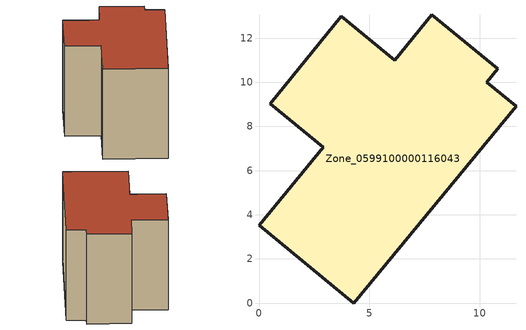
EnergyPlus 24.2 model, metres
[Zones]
Zone_0599100000116043
 floor ground (C_G): 2.91,7.05 0.51,9.02 3.73,12.99 6.15,11 7.83,13.05 10.81,10.62 10.31,10.01 11.64,8.93 4.29,0 0,3.52 z0
 wall outside (C_F): 10.31,10.01 10.81,10.62 7.83,13.05 6.15,11 3.73,12.99 0.51,9.02 2.91,7.05 0,3.52 4.29,0 11.64,8.93 10.31,10.01 z0:8.45
 roof outside (C_R): 4.29,0 11.64,8.93 10.31,10.01 10.81,10.62 7.83,13.05 6.15,11 3.73,12.99 0.51,9.02 2.91,7.05 0,3.52 z8.45
[BUILDING]
Pand.0599100000116043: North Axis=0; Terrain=City; Loads Convergence Tolerance Value=0.04; Temperature Convergence Tolerance Value=0.4; Solar Distribution=FullExterior; Maximum Number of Warmup Days=25; Minimum Number of Warmup Days=1
[Site:Location]
Rotterdam.The.Hague.AP_ZH_NLD Design_Conditions: Latitude=51.96; Longitude=4.45; Time Zone=1; Elevation=-4.5
[SITE:GROUNDTEMPERATURE:BUILDINGSURFACE]
18, 18, 18, 18, 18, 18, 18, 18, 18, 18, 18, 18
[MATERIAL] Thermal Absorptance=0.9; Solar Absorptance=0.7; Visible Absorptance=0.7
Name | Roughness | Thickness | Conductivity | Density | Specific Heat
G.TC.1946 | MediumSmooth | 0.15 | 1 | 540 | 1210
F.TC.1946 | Rough | 0.3 | 0.857143 | 1920 | 840
R.TC.1946 | MediumRough | 0.2 | 0.909091 | 1500 | 1000
[CONSTRUCTION]
C_G: G.TC.1946
C_F: F.TC.1946
C_R: R.TC.1946
[ZONE]
Zone_0599100000116043: Type=1; Multiplier=1; Ceiling Height=Autocalculate; Volume=Autocalculate; Floor Area=autocalculate; Part of Total Floor Area=Yes
[ZONEINFILTRATION:DESIGNFLOWRATE]
Infil_Zone_0599100000116043: Zone or ZoneList or Space or SpaceList=Zone_0599100000116043; Schedule=AlwaysOn; Design Flow Rate Calculation Method=Flow/Area; Flow Rate per Floor Area=0.003; Constant Term Coefficient=1; Temperature Term Coefficient=0; Velocity Term Coefficient=0; Velocity Squared Term Coefficient=0
[HVACTEMPLATE:ZONE:IDEALLOADSAIRSYSTEM]
Zone_0599100000116043: Maximum Heating Supply Air Temperature=50; Minimum Cooling Supply Air Temperature=13; Maximum Heating Supply Air Humidity Ratio=0.0156; Minimum Cooling Supply Air Humidity Ratio=0.0077; Heating Limit=NoLimit; Cooling Limit=NoLimit; Dehumidification Control Type=ConstantSensibleHeatRatio; Cooling Sensible Heat Ratio=0.7; Dehumidification Setpoint=60; Humidification Control Type=None; Humidification Setpoint=30; Outdoor Air Method=None; Outdoor Air Flow Rate per Person=0.00944; Outdoor Air Flow Rate per Zone Floor Area=0; Outdoor Air Flow Rate per Zone=0; Demand Controlled Ventilation Type=None; Outdoor Air Economizer Type=NoEconomizer; Heat Recovery Type=None; Sensible Heat Recovery Effectiveness=0.7; Latent Heat Recovery Effectiveness=0.65
[ZONECONTROL:THERMOSTAT]
ThermostatControl_Zone_0599100000116043: Zone or ZoneList=Zone_0599100000116043; Control Type Schedule=DualSetpointControlType; Control 1=Thermostat_Zone_0599100000116043; Temperature Difference Between Cutout And Setpoint=0
[THERMOSTATSETPOINT:DUALSETPOINT]
Thermostat_Zone_0599100000116043: Heating Setpoint Temperature Schedule=HeatingSetpoint_Zone_0599100000116043; Cooling Setpoint Temperature Schedule=CoolingSetpoint_Zone_0599100000116043
[SCHEDULE:COMPACT]
HeatingSetpoint_Zone_0599100000116043: Through: 12/31, For: AllDays, Until: 24:00, 21
CoolingSetpoint_Zone_0599100000116043: Through: 12/31, For: AllDays, Until: 24:00, 24
DualSetpointControlType: Through: 12/31, For: AllDays, Until: 24:00, 4
AlwaysOn: Through: 12/31, For: AllDays, Until: 24:00, 1
